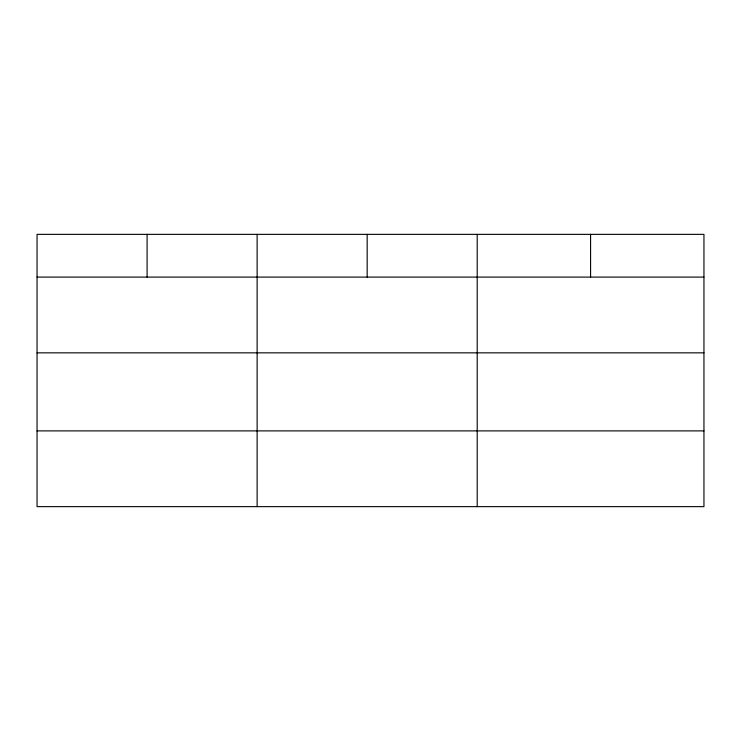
<?xml version="1.0" encoding="UTF-8"?>
<svg xmlns="http://www.w3.org/2000/svg" width="741" height="741" viewBox="0 0 741 741"><rect width="100%" height="100%" fill="white"/><g stroke="black" fill="none" stroke-linecap="round" stroke-linejoin="round"><path stroke-width="1.11" d="M703.95 352.846L703.95 234.36L37.05 234.36L37.05 506.64L703.95 506.64L703.95 352.846L37.05 352.846M37.05 277.097L703.95 277.097M37.05 430.892L703.95 430.892M590.577 234.36L590.577 277.097M477.204 234.36L477.204 506.64M367.166 234.36L367.166 277.097M257.127 234.36L257.127 506.64M147.089 234.36L147.089 277.097"/></g></svg>
